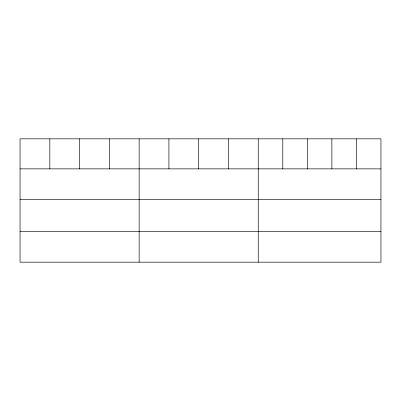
<?xml version="1.0" encoding="UTF-8"?>
<svg xmlns="http://www.w3.org/2000/svg" width="401" height="401" viewBox="0 0 401 401"><rect width="100%" height="100%" fill="white"/><g stroke="black" fill="none" stroke-linecap="round" stroke-linejoin="round"><path stroke-width="0.6" d="M380.95 168.871L380.95 262.174L20.05 262.174L20.05 138.826L380.95 138.826L380.95 168.871L20.05 168.871M20.05 199.663L380.95 199.663M20.05 231.382L380.95 231.382M356.409 138.826L356.409 168.871M331.868 138.826L331.868 168.871M307.326 138.826L307.326 168.871M282.785 138.826L282.785 168.871M258.244 138.826L258.244 262.174M228.47 138.826L228.47 168.871M198.695 138.826L198.695 168.871M168.921 138.826L168.921 168.871M139.147 138.826L139.147 262.174M109.373 138.826L109.373 168.871M79.599 138.826L79.599 168.871M49.824 138.826L49.824 168.871"/></g></svg>
